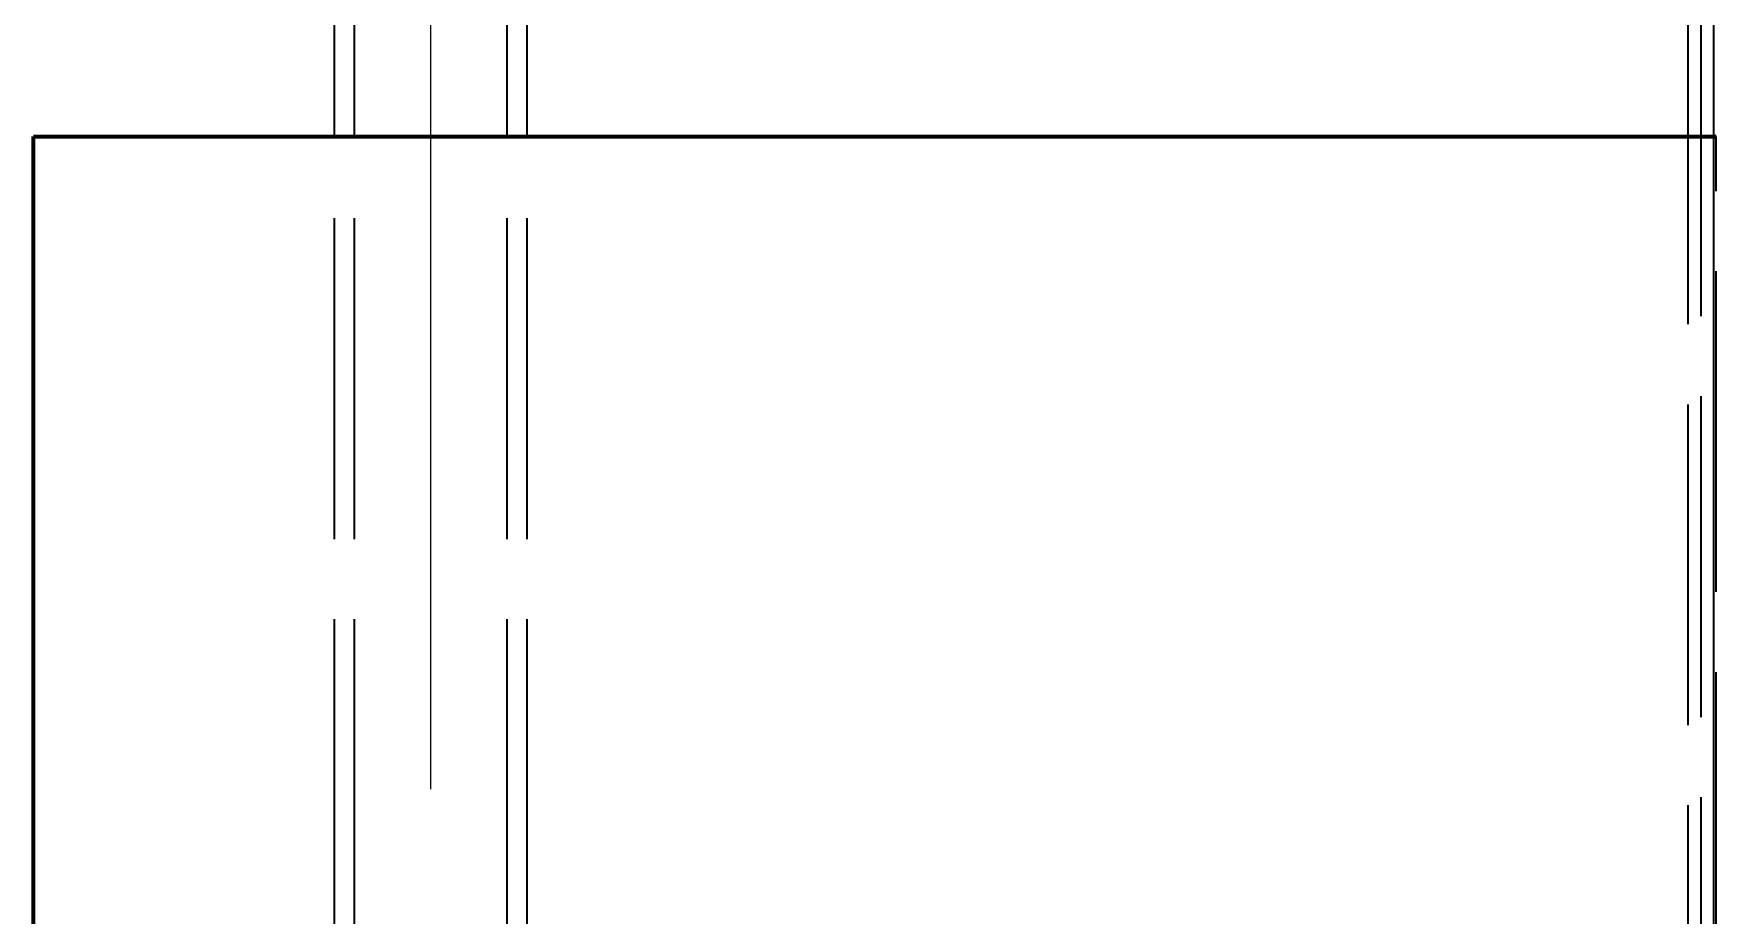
# Model space of a CAD drawing. Header units: millimetres. Extents: x 0 to 2382, y 0 to 420.
# Drawn here: x 282.96 to 303.94, y 254.63 to 265.62 of the extents above; entities that cross this region are included whole.
import ezdxf

# ---------------------------------------------------------------- set-up
doc = ezdxf.new("R2010")
doc.units = ezdxf.units.MM
doc.linetypes.add('IRAM-E-TRAZOS', pattern=[5, 4, -1])
doc.linetypes.add('IRAM-F-TRAZO-PUNTO', pattern=[20, 15, -2, 1, -2])
for name, color, linetype, lineweight in [('01-VISIBLE', 7, 'CONTINUOUS', 70), ('02-OCULTA', 4, 'IRAM-E-TRAZOS', 35), ('03-EJE', 1, 'IRAM-F-TRAZO-PUNTO', 18)]:
    doc.layers.add(name, color=color, linetype=linetype, lineweight=lineweight)

msp = doc.modelspace()

# ---------------------------------------------------------------- linework, layer by layer
at = {"layer": '01-VISIBLE'}
msp.add_line((282.959, 243.66), (282.959, 264.34), dxfattribs=at)
msp.add_lwpolyline([(282.959, 264.34), (283.011, 264.34), (283.064, 264.34), (283.116, 264.34), (283.169, 264.34), (283.221, 264.34), (283.274, 264.34), (283.326, 264.34), (283.379, 264.34), (283.431, 264.34), (283.484, 264.34), (283.536, 264.34), (283.588, 264.34), (283.641, 264.34), (283.693, 264.34), (283.746, 264.34), (283.798, 264.34), (283.851, 264.34), (283.903, 264.34), (283.956, 264.34), (284.008, 264.34), (284.061, 264.34), (284.113, 264.34), (284.166, 264.34), (284.218, 264.34), (284.27, 264.34), (284.323, 264.34), (284.375, 264.34), (284.428, 264.34), (284.48, 264.34), (284.533, 264.34), (284.585, 264.34), (284.638, 264.34), (284.69, 264.34), (284.743, 264.34), (284.795, 264.34), (284.847, 264.34), (284.9, 264.34), (284.952, 264.34), (285.005, 264.34), (285.057, 264.34), (285.11, 264.34), (285.162, 264.34), (285.215, 264.34), (285.267, 264.34), (285.32, 264.34), (285.372, 264.34), (285.425, 264.34), (285.477, 264.34), (285.529, 264.34), (285.582, 264.34), (285.634, 264.34), (285.687, 264.34), (285.739, 264.34), (285.792, 264.34), (285.844, 264.34), (285.897, 264.34), (285.949, 264.34), (286.002, 264.34), (286.054, 264.34), (286.106, 264.34), (286.159, 264.34), (286.211, 264.34), (286.264, 264.34), (286.316, 264.34), (286.369, 264.34), (286.421, 264.34), (286.474, 264.34), (286.526, 264.34), (286.579, 264.34), (286.631, 264.34), (286.684, 264.34), (286.736, 264.34), (286.788, 264.34), (286.841, 264.34), (286.893, 264.34), (286.946, 264.34), (286.998, 264.34), (287.051, 264.34), (287.103, 264.34), (287.156, 264.34), (287.208, 264.34), (287.261, 264.34), (287.313, 264.34), (287.366, 264.34), (287.418, 264.34), (287.47, 264.34), (287.523, 264.34), (287.575, 264.34), (287.628, 264.34), (287.68, 264.34), (287.733, 264.34), (287.785, 264.34), (287.838, 264.34), (287.89, 264.34), (287.943, 264.34), (287.995, 264.34), (288.047, 264.34), (288.1, 264.34), (288.152, 264.34), (288.205, 264.34), (288.257, 264.34), (288.31, 264.34), (288.362, 264.34), (288.415, 264.34), (288.467, 264.34), (288.52, 264.34), (288.572, 264.34), (288.625, 264.34), (288.677, 264.34), (288.729, 264.34), (288.782, 264.34), (288.834, 264.34), (288.887, 264.34), (288.939, 264.34), (288.992, 264.34), (289.044, 264.34), (289.097, 264.34), (289.149, 264.34), (289.202, 264.34), (289.254, 264.34), (289.306, 264.34), (289.359, 264.34), (289.411, 264.34), (289.464, 264.34), (289.516, 264.34), (289.569, 264.34), (289.621, 264.34), (289.674, 264.34), (289.726, 264.34), (289.779, 264.34), (289.831, 264.34), (289.884, 264.34), (289.936, 264.34), (289.988, 264.34), (290.041, 264.34), (290.093, 264.34), (290.146, 264.34), (290.198, 264.34), (290.251, 264.34), (290.303, 264.34), (290.356, 264.34), (290.408, 264.34), (290.461, 264.34), (290.513, 264.34), (290.565, 264.34), (290.618, 264.34), (290.67, 264.34), (290.723, 264.34), (290.775, 264.34), (290.828, 264.34), (290.88, 264.34), (290.933, 264.34), (290.985, 264.34), (291.038, 264.34), (291.09, 264.34), (291.143, 264.34), (291.195, 264.34), (291.247, 264.34), (291.3, 264.34), (291.352, 264.34), (291.405, 264.34), (291.457, 264.34), (291.51, 264.34), (291.562, 264.34), (291.615, 264.34), (291.667, 264.34), (291.72, 264.34), (291.772, 264.34), (291.825, 264.34), (291.877, 264.34), (291.929, 264.34), (291.982, 264.34), (292.034, 264.34), (292.087, 264.34), (292.139, 264.34), (292.192, 264.34), (292.244, 264.34), (292.297, 264.34), (292.349, 264.34), (292.402, 264.34), (292.454, 264.34), (292.506, 264.34), (292.559, 264.34), (292.611, 264.34), (292.664, 264.34), (292.716, 264.34), (292.769, 264.34), (292.821, 264.34), (292.874, 264.34), (292.926, 264.34), (292.979, 264.34), (293.031, 264.34), (293.084, 264.34), (293.136, 264.34), (293.188, 264.34), (293.241, 264.34), (293.293, 264.34), (293.346, 264.34), (293.398, 264.34), (293.451, 264.34), (293.503, 264.34), (293.556, 264.34), (293.608, 264.34), (293.661, 264.34), (293.713, 264.34), (293.765, 264.34), (293.818, 264.34), (293.87, 264.34), (293.923, 264.34), (293.975, 264.34), (294.028, 264.34), (294.08, 264.34), (294.133, 264.34), (294.185, 264.34), (294.238, 264.34), (294.29, 264.34), (294.343, 264.34), (294.395, 264.34), (294.447, 264.34), (294.5, 264.34), (294.552, 264.34), (294.605, 264.34), (294.657, 264.34), (294.71, 264.34), (294.762, 264.34), (294.815, 264.34), (294.867, 264.34), (294.92, 264.34), (294.972, 264.34), (295.024, 264.34), (295.077, 264.34), (295.129, 264.34), (295.182, 264.34), (295.234, 264.34), (295.287, 264.34), (295.339, 264.34), (295.392, 264.34), (295.444, 264.34), (295.497, 264.34), (295.549, 264.34), (295.602, 264.34), (295.654, 264.34), (295.706, 264.34), (295.759, 264.34), (295.811, 264.34), (295.864, 264.34), (295.916, 264.34), (295.969, 264.34), (296.021, 264.34), (296.074, 264.34), (296.126, 264.34), (296.179, 264.34), (296.231, 264.34), (296.284, 264.34), (296.336, 264.34), (296.388, 264.34), (296.441, 264.34), (296.493, 264.34), (296.546, 264.34), (296.598, 264.34), (296.651, 264.34), (296.703, 264.34), (296.756, 264.34), (296.808, 264.34), (296.861, 264.34), (296.913, 264.34), (296.965, 264.34), (297.018, 264.34), (297.07, 264.34), (297.123, 264.34), (297.175, 264.34), (297.228, 264.34), (297.28, 264.34), (297.333, 264.34), (297.385, 264.34), (297.438, 264.34), (297.49, 264.34), (297.543, 264.34), (297.595, 264.34), (297.647, 264.34), (297.7, 264.34), (297.752, 264.34), (297.805, 264.34), (297.857, 264.34), (297.91, 264.34), (297.962, 264.34), (298.015, 264.34), (298.067, 264.34), (298.12, 264.34), (298.172, 264.34), (298.224, 264.34), (298.277, 264.34), (298.329, 264.34), (298.382, 264.34), (298.434, 264.34), (298.487, 264.34), (298.539, 264.34), (298.592, 264.34), (298.644, 264.34), (298.697, 264.34), (298.749, 264.34), (298.802, 264.34), (298.854, 264.34), (298.906, 264.34), (298.959, 264.34), (299.011, 264.34), (299.064, 264.34), (299.116, 264.34), (299.169, 264.34), (299.221, 264.34), (299.274, 264.34), (299.326, 264.34), (299.379, 264.34), (299.431, 264.34), (299.483, 264.34), (299.536, 264.34), (299.588, 264.34), (299.641, 264.34), (299.693, 264.34), (299.746, 264.34), (299.798, 264.34), (299.851, 264.34), (299.903, 264.34), (299.956, 264.34), (300.008, 264.34), (300.061, 264.34), (300.113, 264.34), (300.165, 264.34), (300.218, 264.34), (300.27, 264.34), (300.323, 264.34), (300.375, 264.34), (300.428, 264.34), (300.48, 264.34), (300.533, 264.34), (300.585, 264.34), (300.638, 264.34), (300.69, 264.34), (300.743, 264.34), (300.795, 264.34), (300.847, 264.34), (300.9, 264.34), (300.952, 264.34), (301.005, 264.34), (301.057, 264.34), (301.11, 264.34), (301.162, 264.34), (301.215, 264.34), (301.267, 264.34), (301.32, 264.34), (301.372, 264.34), (301.424, 264.34), (301.477, 264.34), (301.529, 264.34), (301.582, 264.34), (301.634, 264.34), (301.687, 264.34), (301.739, 264.34), (301.792, 264.34), (301.844, 264.34), (301.897, 264.34), (301.949, 264.34), (302.002, 264.34), (302.054, 264.34), (302.106, 264.34), (302.159, 264.34), (302.211, 264.34), (302.264, 264.34), (302.316, 264.34), (302.369, 264.34), (302.421, 264.34), (302.474, 264.34), (302.526, 264.34), (302.579, 264.34), (302.631, 264.34), (302.683, 264.34), (302.736, 264.34), (302.788, 264.34), (302.841, 264.34), (302.893, 264.34), (302.946, 264.34), (302.998, 264.34), (303.051, 264.34), (303.103, 264.34), (303.156, 264.34), (303.208, 264.34), (303.261, 264.34), (303.313, 264.34), (303.365, 264.34), (303.418, 264.34), (303.47, 264.34), (303.523, 264.34), (303.575, 264.34), (303.628, 264.34), (303.68, 264.34), (303.733, 264.34), (303.785, 264.34), (303.838, 264.34), (303.89, 264.34), (303.942, 264.34)], dxfattribs=at)
at = {"layer": '02-OCULTA'}
for p, q in [((286.712, 219.32), (286.712, 303.267)), ((286.962, 219.32), (286.962, 303.267)), ((288.862, 219.32), (288.862, 303.267)), ((289.112, 219.32), (289.112, 303.267)), ((303.592, 227), (303.592, 291)), ((303.752, 227.1), (303.752, 290.9)), ((303.752, 227.1), (303.752, 290.9)), ((303.912, 227), (303.912, 290.9)), ((282.959, 243.66), (282.959, 264.34)), ((282.968, 264.34), (282.959, 264.34)), ((282.968, 264.34), (282.959, 264.34)), ((282.968, 243.66), (282.968, 264.34)), ((282.968, 243.66), (282.968, 264.34)), ((303.912, 243.66), (303.912, 264.34)), ((303.942, 243.66), (303.942, 264.34))]:
    msp.add_line(p, q, dxfattribs=at)
for points in [[(303.942, 264.34), (303.89, 264.34), (303.838, 264.34), (303.785, 264.34), (303.733, 264.34), (303.68, 264.34), (303.628, 264.34), (303.575, 264.34), (303.523, 264.34), (303.47, 264.34), (303.418, 264.34), (303.365, 264.34), (303.313, 264.34), (303.261, 264.34), (303.208, 264.34), (303.156, 264.34), (303.103, 264.34), (303.051, 264.34), (302.998, 264.34), (302.946, 264.34), (302.893, 264.34), (302.841, 264.34), (302.788, 264.34), (302.736, 264.34), (302.683, 264.34), (302.631, 264.34), (302.579, 264.34), (302.526, 264.34), (302.474, 264.34), (302.421, 264.34), (302.369, 264.34), (302.316, 264.34), (302.264, 264.34), (302.211, 264.34), (302.159, 264.34), (302.106, 264.34), (302.054, 264.34), (302.002, 264.34), (301.949, 264.34), (301.897, 264.34), (301.844, 264.34), (301.792, 264.34), (301.739, 264.34), (301.687, 264.34), (301.634, 264.34), (301.582, 264.34), (301.529, 264.34), (301.477, 264.34), (301.424, 264.34), (301.372, 264.34), (301.32, 264.34), (301.267, 264.34), (301.215, 264.34), (301.162, 264.34), (301.11, 264.34), (301.057, 264.34), (301.005, 264.34), (300.952, 264.34), (300.9, 264.34), (300.847, 264.34), (300.795, 264.34), (300.743, 264.34), (300.69, 264.34), (300.638, 264.34), (300.585, 264.34), (300.533, 264.34), (300.48, 264.34), (300.428, 264.34), (300.375, 264.34), (300.323, 264.34), (300.27, 264.34), (300.218, 264.34), (300.165, 264.34), (300.113, 264.34), (300.061, 264.34), (300.008, 264.34), (299.956, 264.34), (299.903, 264.34), (299.851, 264.34), (299.798, 264.34), (299.746, 264.34), (299.693, 264.34), (299.641, 264.34), (299.588, 264.34), (299.536, 264.34), (299.483, 264.34), (299.431, 264.34), (299.379, 264.34), (299.326, 264.34), (299.274, 264.34), (299.221, 264.34), (299.169, 264.34), (299.116, 264.34), (299.064, 264.34), (299.011, 264.34), (298.959, 264.34), (298.906, 264.34), (298.854, 264.34), (298.802, 264.34), (298.749, 264.34), (298.697, 264.34), (298.644, 264.34), (298.592, 264.34), (298.539, 264.34), (298.487, 264.34), (298.434, 264.34), (298.382, 264.34), (298.329, 264.34), (298.277, 264.34), (298.224, 264.34), (298.172, 264.34), (298.12, 264.34), (298.067, 264.34), (298.015, 264.34), (297.962, 264.34), (297.91, 264.34), (297.857, 264.34), (297.805, 264.34), (297.752, 264.34), (297.7, 264.34), (297.647, 264.34), (297.595, 264.34), (297.543, 264.34), (297.49, 264.34), (297.438, 264.34), (297.385, 264.34), (297.333, 264.34), (297.28, 264.34), (297.228, 264.34), (297.175, 264.34), (297.123, 264.34), (297.07, 264.34), (297.018, 264.34), (296.965, 264.34), (296.913, 264.34), (296.861, 264.34), (296.808, 264.34), (296.756, 264.34), (296.703, 264.34), (296.651, 264.34), (296.598, 264.34), (296.546, 264.34), (296.493, 264.34), (296.441, 264.34), (296.388, 264.34), (296.336, 264.34), (296.284, 264.34), (296.231, 264.34), (296.179, 264.34), (296.126, 264.34), (296.074, 264.34), (296.021, 264.34), (295.969, 264.34), (295.916, 264.34), (295.864, 264.34), (295.811, 264.34), (295.759, 264.34), (295.706, 264.34), (295.654, 264.34), (295.602, 264.34), (295.549, 264.34), (295.497, 264.34), (295.444, 264.34), (295.392, 264.34), (295.339, 264.34), (295.287, 264.34), (295.234, 264.34), (295.182, 264.34), (295.129, 264.34), (295.077, 264.34), (295.024, 264.34), (294.972, 264.34), (294.92, 264.34), (294.867, 264.34), (294.815, 264.34), (294.762, 264.34), (294.71, 264.34), (294.657, 264.34), (294.605, 264.34), (294.552, 264.34), (294.5, 264.34), (294.447, 264.34), (294.395, 264.34), (294.343, 264.34), (294.29, 264.34), (294.238, 264.34), (294.185, 264.34), (294.133, 264.34), (294.08, 264.34), (294.028, 264.34), (293.975, 264.34), (293.923, 264.34), (293.87, 264.34), (293.818, 264.34), (293.765, 264.34), (293.713, 264.34), (293.661, 264.34), (293.608, 264.34), (293.556, 264.34), (293.503, 264.34), (293.451, 264.34), (293.398, 264.34), (293.346, 264.34), (293.293, 264.34), (293.241, 264.34), (293.188, 264.34), (293.136, 264.34), (293.084, 264.34), (293.031, 264.34), (292.979, 264.34), (292.926, 264.34), (292.874, 264.34), (292.821, 264.34), (292.769, 264.34), (292.716, 264.34), (292.664, 264.34), (292.611, 264.34), (292.559, 264.34), (292.506, 264.34), (292.454, 264.34), (292.402, 264.34), (292.349, 264.34), (292.297, 264.34), (292.244, 264.34), (292.192, 264.34), (292.139, 264.34), (292.087, 264.34), (292.034, 264.34), (291.982, 264.34), (291.929, 264.34), (291.877, 264.34), (291.825, 264.34), (291.772, 264.34), (291.72, 264.34), (291.667, 264.34), (291.615, 264.34), (291.562, 264.34), (291.51, 264.34), (291.457, 264.34), (291.405, 264.34), (291.352, 264.34), (291.3, 264.34), (291.247, 264.34), (291.195, 264.34), (291.143, 264.34), (291.09, 264.34), (291.038, 264.34), (290.985, 264.34), (290.933, 264.34), (290.88, 264.34), (290.828, 264.34), (290.775, 264.34), (290.723, 264.34), (290.67, 264.34), (290.618, 264.34), (290.565, 264.34), (290.513, 264.34), (290.461, 264.34), (290.408, 264.34), (290.356, 264.34), (290.303, 264.34), (290.251, 264.34), (290.198, 264.34), (290.146, 264.34), (290.093, 264.34), (290.041, 264.34), (289.988, 264.34), (289.936, 264.34), (289.884, 264.34), (289.831, 264.34), (289.779, 264.34), (289.726, 264.34), (289.674, 264.34), (289.621, 264.34), (289.569, 264.34), (289.516, 264.34), (289.464, 264.34), (289.411, 264.34), (289.359, 264.34), (289.306, 264.34), (289.254, 264.34), (289.202, 264.34), (289.149, 264.34), (289.097, 264.34), (289.044, 264.34), (288.992, 264.34), (288.939, 264.34), (288.887, 264.34), (288.834, 264.34), (288.782, 264.34), (288.729, 264.34), (288.677, 264.34), (288.625, 264.34), (288.572, 264.34), (288.52, 264.34), (288.467, 264.34), (288.415, 264.34), (288.362, 264.34), (288.31, 264.34), (288.257, 264.34), (288.205, 264.34), (288.152, 264.34), (288.1, 264.34), (288.047, 264.34), (287.995, 264.34), (287.943, 264.34), (287.89, 264.34), (287.838, 264.34), (287.785, 264.34), (287.733, 264.34), (287.68, 264.34), (287.628, 264.34), (287.575, 264.34), (287.523, 264.34), (287.47, 264.34), (287.418, 264.34), (287.366, 264.34), (287.313, 264.34), (287.261, 264.34), (287.208, 264.34), (287.156, 264.34), (287.103, 264.34), (287.051, 264.34), (286.998, 264.34), (286.946, 264.34), (286.893, 264.34), (286.841, 264.34), (286.788, 264.34), (286.736, 264.34), (286.684, 264.34), (286.631, 264.34), (286.579, 264.34), (286.526, 264.34), (286.474, 264.34), (286.421, 264.34), (286.369, 264.34), (286.316, 264.34), (286.264, 264.34), (286.211, 264.34), (286.159, 264.34), (286.106, 264.34), (286.054, 264.34), (286.002, 264.34), (285.949, 264.34), (285.897, 264.34), (285.844, 264.34), (285.792, 264.34), (285.739, 264.34), (285.687, 264.34), (285.634, 264.34), (285.582, 264.34), (285.529, 264.34), (285.477, 264.34), (285.425, 264.34), (285.372, 264.34), (285.32, 264.34), (285.267, 264.34), (285.215, 264.34), (285.162, 264.34), (285.11, 264.34), (285.057, 264.34), (285.005, 264.34), (284.952, 264.34), (284.9, 264.34), (284.847, 264.34), (284.795, 264.34), (284.743, 264.34), (284.69, 264.34), (284.638, 264.34), (284.585, 264.34), (284.533, 264.34), (284.48, 264.34), (284.428, 264.34), (284.375, 264.34), (284.323, 264.34), (284.27, 264.34), (284.218, 264.34), (284.166, 264.34), (284.113, 264.34), (284.061, 264.34), (284.008, 264.34), (283.956, 264.34), (283.903, 264.34), (283.851, 264.34), (283.798, 264.34), (283.746, 264.34), (283.693, 264.34), (283.641, 264.34), (283.588, 264.34), (283.536, 264.34), (283.484, 264.34), (283.431, 264.34), (283.379, 264.34), (283.326, 264.34), (283.274, 264.34), (283.221, 264.34), (283.169, 264.34), (283.116, 264.34), (283.064, 264.34), (283.011, 264.34), (282.959, 264.34)], [(282.968, 264.34), (283.021, 264.34), (283.073, 264.34), (283.125, 264.34), (283.178, 264.34), (283.23, 264.34), (283.282, 264.34), (283.335, 264.34), (283.387, 264.34), (283.439, 264.34), (283.492, 264.34), (283.544, 264.34), (283.597, 264.34), (283.649, 264.34), (283.701, 264.34), (283.754, 264.34), (283.806, 264.34), (283.858, 264.34), (283.911, 264.34), (283.963, 264.34), (284.015, 264.34), (284.068, 264.34), (284.12, 264.34), (284.173, 264.34), (284.225, 264.34), (284.277, 264.34), (284.33, 264.34), (284.382, 264.34), (284.434, 264.34), (284.487, 264.34), (284.539, 264.34), (284.591, 264.34), (284.644, 264.34), (284.696, 264.34), (284.748, 264.34), (284.801, 264.34), (284.853, 264.34), (284.906, 264.34), (284.958, 264.34), (285.01, 264.34), (285.063, 264.34), (285.115, 264.34), (285.167, 264.34), (285.22, 264.34), (285.272, 264.34), (285.324, 264.34), (285.377, 264.34), (285.429, 264.34), (285.482, 264.34), (285.534, 264.34), (285.586, 264.34), (285.639, 264.34), (285.691, 264.34), (285.743, 264.34), (285.796, 264.34), (285.848, 264.34), (285.9, 264.34), (285.953, 264.34), (286.005, 264.34), (286.058, 264.34), (286.11, 264.34), (286.162, 264.34), (286.215, 264.34), (286.267, 264.34), (286.319, 264.34), (286.372, 264.34), (286.424, 264.34), (286.476, 264.34), (286.529, 264.34), (286.581, 264.34), (286.633, 264.34), (286.686, 264.34), (286.738, 264.34), (286.791, 264.34), (286.843, 264.34), (286.895, 264.34), (286.948, 264.34), (287, 264.34), (287.052, 264.34), (287.105, 264.34), (287.157, 264.34), (287.209, 264.34), (287.262, 264.34), (287.314, 264.34), (287.367, 264.34), (287.419, 264.34), (287.471, 264.34), (287.524, 264.34), (287.576, 264.34), (287.628, 264.34), (287.681, 264.34), (287.733, 264.34), (287.785, 264.34), (287.838, 264.34), (287.89, 264.34), (287.942, 264.34), (287.995, 264.34), (288.047, 264.34), (288.1, 264.34), (288.152, 264.34), (288.204, 264.34), (288.257, 264.34), (288.309, 264.34), (288.361, 264.34), (288.414, 264.34), (288.466, 264.34), (288.518, 264.34), (288.571, 264.34), (288.623, 264.34), (288.676, 264.34), (288.728, 264.34), (288.78, 264.34), (288.833, 264.34), (288.885, 264.34), (288.937, 264.34), (288.99, 264.34), (289.042, 264.34), (289.094, 264.34), (289.147, 264.34), (289.199, 264.34), (289.252, 264.34), (289.304, 264.34), (289.356, 264.34), (289.409, 264.34), (289.461, 264.34), (289.513, 264.34), (289.566, 264.34), (289.618, 264.34), (289.67, 264.34), (289.723, 264.34), (289.775, 264.34), (289.827, 264.34), (289.88, 264.34), (289.932, 264.34), (289.985, 264.34), (290.037, 264.34), (290.089, 264.34), (290.142, 264.34), (290.194, 264.34), (290.246, 264.34), (290.299, 264.34), (290.351, 264.34), (290.403, 264.34), (290.456, 264.34), (290.508, 264.34), (290.561, 264.34), (290.613, 264.34), (290.665, 264.34), (290.718, 264.34), (290.77, 264.34), (290.822, 264.34), (290.875, 264.34), (290.927, 264.34), (290.979, 264.34), (291.032, 264.34), (291.084, 264.34), (291.136, 264.34), (291.189, 264.34), (291.241, 264.34), (291.294, 264.34), (291.346, 264.34), (291.398, 264.34), (291.451, 264.34), (291.503, 264.34), (291.555, 264.34), (291.608, 264.34), (291.66, 264.34), (291.712, 264.34), (291.765, 264.34), (291.817, 264.34), (291.87, 264.34), (291.922, 264.34), (291.974, 264.34), (292.027, 264.34), (292.079, 264.34), (292.131, 264.34), (292.184, 264.34), (292.236, 264.34), (292.288, 264.34), (292.341, 264.34), (292.393, 264.34), (292.446, 264.34), (292.498, 264.34), (292.55, 264.34), (292.603, 264.34), (292.655, 264.34), (292.707, 264.34), (292.76, 264.34), (292.812, 264.34), (292.864, 264.34), (292.917, 264.34), (292.969, 264.34), (293.021, 264.34), (293.074, 264.34), (293.126, 264.34), (293.179, 264.34), (293.231, 264.34), (293.283, 264.34), (293.336, 264.34), (293.388, 264.34), (293.44, 264.34), (293.493, 264.34), (293.545, 264.34), (293.597, 264.34), (293.65, 264.34), (293.702, 264.34), (293.755, 264.34), (293.807, 264.34), (293.859, 264.34), (293.912, 264.34), (293.964, 264.34), (294.016, 264.34), (294.069, 264.34), (294.121, 264.34), (294.173, 264.34), (294.226, 264.34), (294.278, 264.34), (294.33, 264.34), (294.383, 264.34), (294.435, 264.34), (294.488, 264.34), (294.54, 264.34), (294.592, 264.34), (294.645, 264.34), (294.697, 264.34), (294.749, 264.34), (294.802, 264.34), (294.854, 264.34), (294.906, 264.34), (294.959, 264.34), (295.011, 264.34), (295.064, 264.34), (295.116, 264.34), (295.168, 264.34), (295.221, 264.34), (295.273, 264.34), (295.325, 264.34), (295.378, 264.34), (295.43, 264.34), (295.482, 264.34), (295.535, 264.34), (295.587, 264.34), (295.64, 264.34), (295.692, 264.34), (295.744, 264.34), (295.797, 264.34), (295.849, 264.34), (295.901, 264.34), (295.954, 264.34), (296.006, 264.34), (296.058, 264.34), (296.111, 264.34), (296.163, 264.34), (296.215, 264.34), (296.268, 264.34), (296.32, 264.34), (296.373, 264.34), (296.425, 264.34), (296.477, 264.34), (296.53, 264.34), (296.582, 264.34), (296.634, 264.34), (296.687, 264.34), (296.739, 264.34), (296.791, 264.34), (296.844, 264.34), (296.896, 264.34), (296.949, 264.34), (297.001, 264.34), (297.053, 264.34), (297.106, 264.34), (297.158, 264.34), (297.21, 264.34), (297.263, 264.34), (297.315, 264.34), (297.367, 264.34), (297.42, 264.34), (297.472, 264.34), (297.524, 264.34), (297.577, 264.34), (297.629, 264.34), (297.682, 264.34), (297.734, 264.34), (297.786, 264.34), (297.839, 264.34), (297.891, 264.34), (297.943, 264.34), (297.996, 264.34), (298.048, 264.34), (298.1, 264.34), (298.153, 264.34), (298.205, 264.34), (298.258, 264.34), (298.31, 264.34), (298.362, 264.34), (298.415, 264.34), (298.467, 264.34), (298.519, 264.34), (298.572, 264.34), (298.624, 264.34), (298.676, 264.34), (298.729, 264.34), (298.781, 264.34), (298.834, 264.34), (298.886, 264.34), (298.938, 264.34), (298.991, 264.34), (299.043, 264.34), (299.095, 264.34), (299.148, 264.34), (299.2, 264.34), (299.252, 264.34), (299.305, 264.34), (299.357, 264.34), (299.409, 264.34), (299.462, 264.34), (299.514, 264.34), (299.567, 264.34), (299.619, 264.34), (299.671, 264.34), (299.724, 264.34), (299.776, 264.34), (299.828, 264.34), (299.881, 264.34), (299.933, 264.34), (299.985, 264.34), (300.038, 264.34), (300.09, 264.34), (300.143, 264.34), (300.195, 264.34), (300.247, 264.34), (300.3, 264.34), (300.352, 264.34), (300.404, 264.34), (300.457, 264.34), (300.509, 264.34), (300.561, 264.34), (300.614, 264.34), (300.666, 264.34), (300.718, 264.34), (300.771, 264.34), (300.823, 264.34), (300.876, 264.34), (300.928, 264.34), (300.98, 264.34), (301.033, 264.34), (301.085, 264.34), (301.137, 264.34), (301.19, 264.34), (301.242, 264.34), (301.294, 264.34), (301.347, 264.34), (301.399, 264.34), (301.452, 264.34), (301.504, 264.34), (301.556, 264.34), (301.609, 264.34), (301.661, 264.34), (301.713, 264.34), (301.766, 264.34), (301.818, 264.34), (301.87, 264.34), (301.923, 264.34), (301.975, 264.34), (302.028, 264.34), (302.08, 264.34), (302.132, 264.34), (302.185, 264.34), (302.237, 264.34), (302.289, 264.34), (302.342, 264.34), (302.394, 264.34), (302.446, 264.34), (302.499, 264.34), (302.551, 264.34), (302.603, 264.34), (302.656, 264.34), (302.708, 264.34), (302.761, 264.34), (302.813, 264.34), (302.865, 264.34), (302.918, 264.34), (302.97, 264.34), (303.022, 264.34), (303.075, 264.34), (303.127, 264.34), (303.179, 264.34), (303.232, 264.34), (303.284, 264.34), (303.337, 264.34), (303.389, 264.34), (303.441, 264.34), (303.494, 264.34), (303.546, 264.34), (303.598, 264.34), (303.651, 264.34), (303.703, 264.34), (303.755, 264.34), (303.808, 264.34), (303.86, 264.34), (303.912, 264.34)], [(303.912, 264.34), (303.86, 264.34), (303.808, 264.34), (303.755, 264.34), (303.703, 264.34), (303.651, 264.34), (303.598, 264.34), (303.546, 264.34), (303.494, 264.34), (303.441, 264.34), (303.389, 264.34), (303.337, 264.34), (303.284, 264.34), (303.232, 264.34), (303.179, 264.34), (303.127, 264.34), (303.075, 264.34), (303.022, 264.34), (302.97, 264.34), (302.918, 264.34), (302.865, 264.34), (302.813, 264.34), (302.761, 264.34), (302.708, 264.34), (302.656, 264.34), (302.603, 264.34), (302.551, 264.34), (302.499, 264.34), (302.446, 264.34), (302.394, 264.34), (302.342, 264.34), (302.289, 264.34), (302.237, 264.34), (302.185, 264.34), (302.132, 264.34), (302.08, 264.34), (302.028, 264.34), (301.975, 264.34), (301.923, 264.34), (301.87, 264.34), (301.818, 264.34), (301.766, 264.34), (301.713, 264.34), (301.661, 264.34), (301.609, 264.34), (301.556, 264.34), (301.504, 264.34), (301.452, 264.34), (301.399, 264.34), (301.347, 264.34), (301.294, 264.34), (301.242, 264.34), (301.19, 264.34), (301.137, 264.34), (301.085, 264.34), (301.033, 264.34), (300.98, 264.34), (300.928, 264.34), (300.876, 264.34), (300.823, 264.34), (300.771, 264.34), (300.718, 264.34), (300.666, 264.34), (300.614, 264.34), (300.561, 264.34), (300.509, 264.34), (300.457, 264.34), (300.404, 264.34), (300.352, 264.34), (300.3, 264.34), (300.247, 264.34), (300.195, 264.34), (300.143, 264.34), (300.09, 264.34), (300.038, 264.34), (299.985, 264.34), (299.933, 264.34), (299.881, 264.34), (299.828, 264.34), (299.776, 264.34), (299.724, 264.34), (299.671, 264.34), (299.619, 264.34), (299.567, 264.34), (299.514, 264.34), (299.462, 264.34), (299.409, 264.34), (299.357, 264.34), (299.305, 264.34), (299.252, 264.34), (299.2, 264.34), (299.148, 264.34), (299.095, 264.34), (299.043, 264.34), (298.991, 264.34), (298.938, 264.34), (298.886, 264.34), (298.834, 264.34), (298.781, 264.34), (298.729, 264.34), (298.676, 264.34), (298.624, 264.34), (298.572, 264.34), (298.519, 264.34), (298.467, 264.34), (298.415, 264.34), (298.362, 264.34), (298.31, 264.34), (298.258, 264.34), (298.205, 264.34), (298.153, 264.34), (298.1, 264.34), (298.048, 264.34), (297.996, 264.34), (297.943, 264.34), (297.891, 264.34), (297.839, 264.34), (297.786, 264.34), (297.734, 264.34), (297.682, 264.34), (297.629, 264.34), (297.577, 264.34), (297.524, 264.34), (297.472, 264.34), (297.42, 264.34), (297.367, 264.34), (297.315, 264.34), (297.263, 264.34), (297.21, 264.34), (297.158, 264.34), (297.106, 264.34), (297.053, 264.34), (297.001, 264.34), (296.949, 264.34), (296.896, 264.34), (296.844, 264.34), (296.791, 264.34), (296.739, 264.34), (296.687, 264.34), (296.634, 264.34), (296.582, 264.34), (296.53, 264.34), (296.477, 264.34), (296.425, 264.34), (296.373, 264.34), (296.32, 264.34), (296.268, 264.34), (296.215, 264.34), (296.163, 264.34), (296.111, 264.34), (296.058, 264.34), (296.006, 264.34), (295.954, 264.34), (295.901, 264.34), (295.849, 264.34), (295.797, 264.34), (295.744, 264.34), (295.692, 264.34), (295.64, 264.34), (295.587, 264.34), (295.535, 264.34), (295.482, 264.34), (295.43, 264.34), (295.378, 264.34), (295.325, 264.34), (295.273, 264.34), (295.221, 264.34), (295.168, 264.34), (295.116, 264.34), (295.064, 264.34), (295.011, 264.34), (294.959, 264.34), (294.906, 264.34), (294.854, 264.34), (294.802, 264.34), (294.749, 264.34), (294.697, 264.34), (294.645, 264.34), (294.592, 264.34), (294.54, 264.34), (294.488, 264.34), (294.435, 264.34), (294.383, 264.34), (294.33, 264.34), (294.278, 264.34), (294.226, 264.34), (294.173, 264.34), (294.121, 264.34), (294.069, 264.34), (294.016, 264.34), (293.964, 264.34), (293.912, 264.34), (293.859, 264.34), (293.807, 264.34), (293.755, 264.34), (293.702, 264.34), (293.65, 264.34), (293.597, 264.34), (293.545, 264.34), (293.493, 264.34), (293.44, 264.34), (293.388, 264.34), (293.336, 264.34), (293.283, 264.34), (293.231, 264.34), (293.179, 264.34), (293.126, 264.34), (293.074, 264.34), (293.021, 264.34), (292.969, 264.34), (292.917, 264.34), (292.864, 264.34), (292.812, 264.34), (292.76, 264.34), (292.707, 264.34), (292.655, 264.34), (292.603, 264.34), (292.55, 264.34), (292.498, 264.34), (292.446, 264.34), (292.393, 264.34), (292.341, 264.34), (292.288, 264.34), (292.236, 264.34), (292.184, 264.34), (292.131, 264.34), (292.079, 264.34), (292.027, 264.34), (291.974, 264.34), (291.922, 264.34), (291.87, 264.34), (291.817, 264.34), (291.765, 264.34), (291.712, 264.34), (291.66, 264.34), (291.608, 264.34), (291.555, 264.34), (291.503, 264.34), (291.451, 264.34), (291.398, 264.34), (291.346, 264.34), (291.294, 264.34), (291.241, 264.34), (291.189, 264.34), (291.136, 264.34), (291.084, 264.34), (291.032, 264.34), (290.979, 264.34), (290.927, 264.34), (290.875, 264.34), (290.822, 264.34), (290.77, 264.34), (290.718, 264.34), (290.665, 264.34), (290.613, 264.34), (290.561, 264.34), (290.508, 264.34), (290.456, 264.34), (290.403, 264.34), (290.351, 264.34), (290.299, 264.34), (290.246, 264.34), (290.194, 264.34), (290.142, 264.34), (290.089, 264.34), (290.037, 264.34), (289.985, 264.34), (289.932, 264.34), (289.88, 264.34), (289.827, 264.34), (289.775, 264.34), (289.723, 264.34), (289.67, 264.34), (289.618, 264.34), (289.566, 264.34), (289.513, 264.34), (289.461, 264.34), (289.409, 264.34), (289.356, 264.34), (289.304, 264.34), (289.252, 264.34), (289.199, 264.34), (289.147, 264.34), (289.094, 264.34), (289.042, 264.34), (288.99, 264.34), (288.937, 264.34), (288.885, 264.34), (288.833, 264.34), (288.78, 264.34), (288.728, 264.34), (288.676, 264.34), (288.623, 264.34), (288.571, 264.34), (288.518, 264.34), (288.466, 264.34), (288.414, 264.34), (288.361, 264.34), (288.309, 264.34), (288.257, 264.34), (288.204, 264.34), (288.152, 264.34), (288.1, 264.34), (288.047, 264.34), (287.995, 264.34), (287.942, 264.34), (287.89, 264.34), (287.838, 264.34), (287.785, 264.34), (287.733, 264.34), (287.681, 264.34), (287.628, 264.34), (287.576, 264.34), (287.524, 264.34), (287.471, 264.34), (287.419, 264.34), (287.367, 264.34), (287.314, 264.34), (287.262, 264.34), (287.209, 264.34), (287.157, 264.34), (287.105, 264.34), (287.052, 264.34), (287, 264.34), (286.948, 264.34), (286.895, 264.34), (286.843, 264.34), (286.791, 264.34), (286.738, 264.34), (286.686, 264.34), (286.633, 264.34), (286.581, 264.34), (286.529, 264.34), (286.476, 264.34), (286.424, 264.34), (286.372, 264.34), (286.319, 264.34), (286.267, 264.34), (286.215, 264.34), (286.162, 264.34), (286.11, 264.34), (286.058, 264.34), (286.005, 264.34), (285.953, 264.34), (285.9, 264.34), (285.848, 264.34), (285.796, 264.34), (285.743, 264.34), (285.691, 264.34), (285.639, 264.34), (285.586, 264.34), (285.534, 264.34), (285.482, 264.34), (285.429, 264.34), (285.377, 264.34), (285.324, 264.34), (285.272, 264.34), (285.22, 264.34), (285.167, 264.34), (285.115, 264.34), (285.063, 264.34), (285.01, 264.34), (284.958, 264.34), (284.906, 264.34), (284.853, 264.34), (284.801, 264.34), (284.748, 264.34), (284.696, 264.34), (284.644, 264.34), (284.591, 264.34), (284.539, 264.34), (284.487, 264.34), (284.434, 264.34), (284.382, 264.34), (284.33, 264.34), (284.277, 264.34), (284.225, 264.34), (284.173, 264.34), (284.12, 264.34), (284.068, 264.34), (284.015, 264.34), (283.963, 264.34), (283.911, 264.34), (283.858, 264.34), (283.806, 264.34), (283.754, 264.34), (283.701, 264.34), (283.649, 264.34), (283.597, 264.34), (283.544, 264.34), (283.492, 264.34), (283.439, 264.34), (283.387, 264.34), (283.335, 264.34), (283.282, 264.34), (283.23, 264.34), (283.178, 264.34), (283.125, 264.34), (283.073, 264.34), (283.021, 264.34), (282.968, 264.34)]]:
    msp.add_lwpolyline(points, dxfattribs=at)
at = {"layer": '03-EJE'}
msp.add_line((287.912, 216.2), (287.912, 315.146), dxfattribs=at)

doc.saveas('drawing.dxf')
